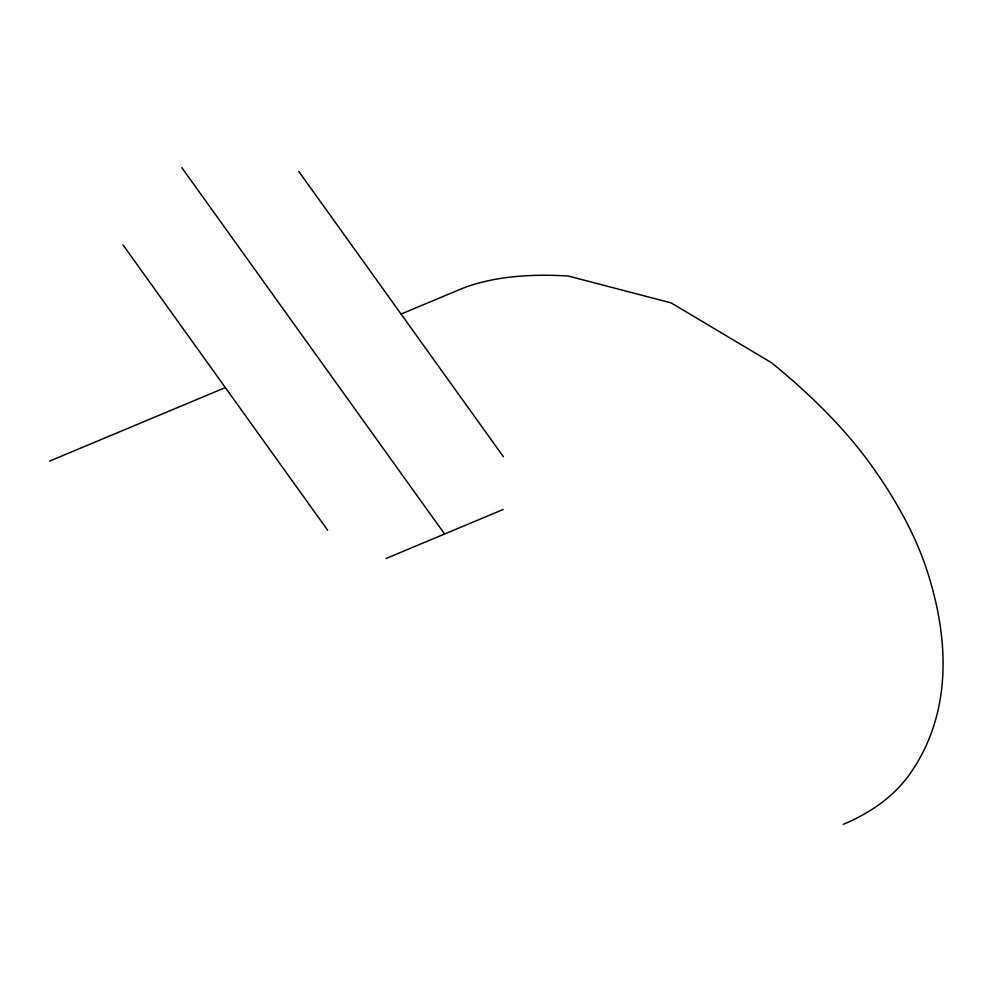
<?xml version="1.0" encoding="UTF-8"?>
<svg xmlns="http://www.w3.org/2000/svg" width="992" height="992" viewBox="0 0 992 992"><rect width="100%" height="100%" fill="white"/><g stroke="black" fill="none" stroke-linecap="round" stroke-linejoin="round"><path stroke-width="1.49" d="M49.6 461.106L225.333 387.587M401.066 314.067L459.643 289.565A405.17 173.786 27.6 0 1 568.23 276.024L671.15 302.895L771.516 362.725A405.17 173.786 27.6 0 1 871.112 465.062A634.558 272.18 27.6 0 1 926.454 568.862A958.644 411.196 27.6 0 1 910.631 772.88A634.558 272.18 27.6 0 1 843.25 824.352M386.012 558.508L503.167 509.504M298.778 171.455L503.366 456.68M181.809 167.648L444.59 534.006M123.045 244.974L327.633 530.199"/></g></svg>
